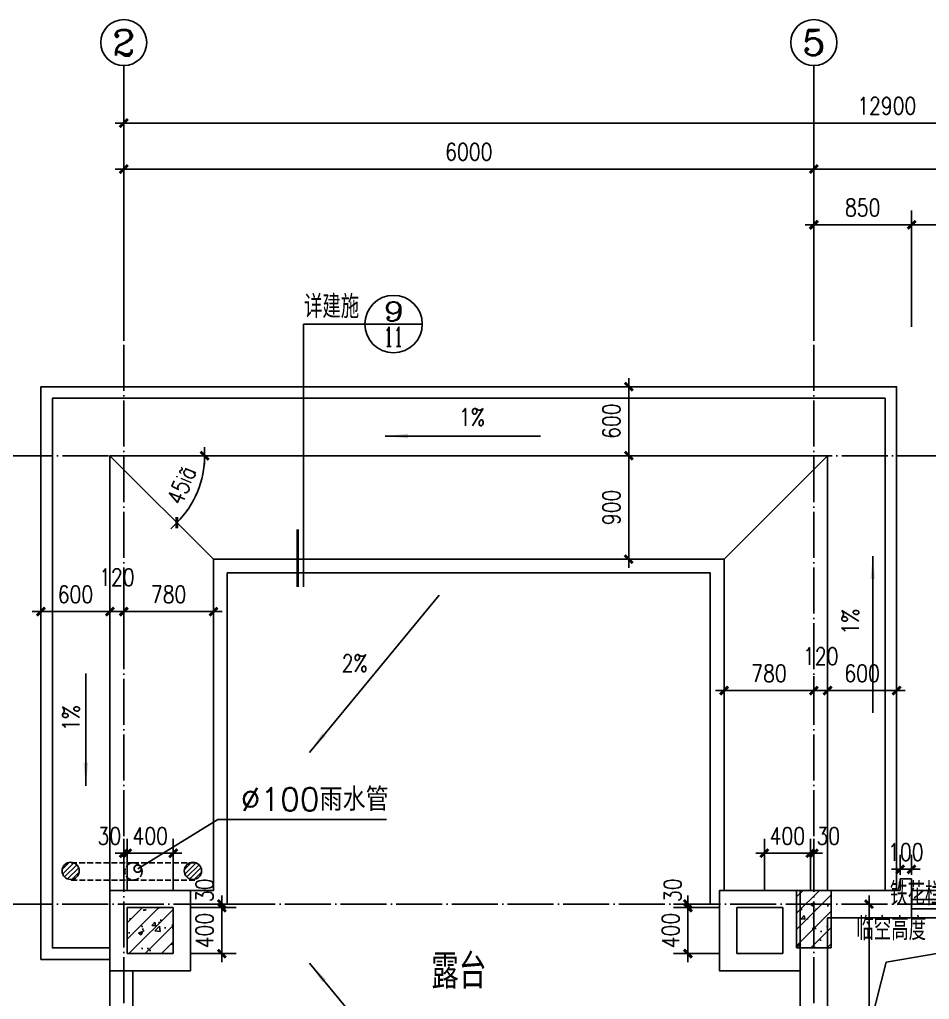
# Model space of a CAD drawing. Extents: x 12400 to 217743, y 86702 to 209848.
# Drawn here: x 116692 to 124603, y 120044 to 128565 of the extents above; entities that cross this region are included whole.
import ezdxf
from ezdxf.enums import TextEntityAlignment as Align

# ---------------------------------------------------------------- set-up
doc = ezdxf.new("R2010")
doc.units = 0
doc.header["$LTSCALE"] = 200
doc.linetypes.add('DASH', pattern=[0.35, 0.25, -0.1])
doc.linetypes.add('DOTE', pattern=[2.42, 2, -0.2, 0.02, -0.2])
doc.layers.get('0').update_dxf_attribs({"linetype": 'CONTINUOUS'})
doc.layers.get('DEFPOINTS').update_dxf_attribs({"linetype": 'CONTINUOUS'})
for name, color, linetype in [('AXIS', 3, 'CONTINUOUS'), ('AXIS_TEXT', 7, 'CONTINUOUS'), ('COLUMN', 4, 'CONTINUOUS'), ('DOTE', 1, 'DOTE'), ('HATCH', 8, 'CONTINUOUS'), ('LVTRY', 6, 'CONTINUOUS'), ('PUB_DIM', 3, 'CONTINUOUS'), ('PUB_TEXT', 7, 'CONTINUOUS'), ('ROOF', 7, 'CONTINUOUS'), ('TEXT', 7, 'CONTINUOUS'), ('WALL', 4, 'CONTINUOUS'), ('WINDOW', 2, 'CONTINUOUS')]:
    doc.layers.add(name, color=color, linetype=linetype)
doc.styles.add('_HZPMK', font='romans.shx', dxfattribs={"width": 0.8, "bigfont": 'HZPMK.shx'})
doc.styles.add('_SIMPLEX', font='SIMPLEX.shx', dxfattribs={"width": 0.8, "bigfont": 'hztxt.shx'})
doc.styles.add('_萙PMK', font='txt', dxfattribs={"width": 0.8, "bigfont": 'HZTXT.SHX'})
doc.styles.add('COMP', font='complex', dxfattribs={"bigfont": 'hztxt'})
doc.styles.add('COMPLEX', font='COMPLEX')
doc.styles.add('DIM_FONT', font='SIMPLEX', dxfattribs={"width": 0.8})
doc.styles.add('HZ', font='txt', dxfattribs={"bigfont": 'hztxt'})
doc.styles.add('SIMPLEX', font='SIMPLEX.SHX')
doc.dimstyles.new('DIMN50', dxfattribs={"dimscale": 0.5, "dimtxt": 300, "dimasz": 1, "dimexe": 250, "dimexo": 300, "dimgap": 150, "dimtad": 1, "dimdec": 0, "dimzin": 0, "dimdsep": 46, "dimtxsty": 'DIM_FONT', "dimblk": '_DIMX', "dimblk1": 'DOTSMALL', "dimblk2": 'DOTSMALL', "dimcen": 2.5, "dimclrt": 7, "dimadec": 0, "dimazin": 0, "dimtfac": 1, "dimtdec": 0, "dimtix": 1, "dimtmove": 2, "dimatfit": 3, "dimldrblk": '_DIMX', "dimfxl": 1, "dimtolj": 1, "dimtzin": 0, "dimarcsym": 0})
doc.dimstyles.new('MAO', dxfattribs={"dimscale": 0.5, "dimtxt": 400, "dimasz": 250, "dimexe": 250, "dimexo": 0, "dimgap": 150, "dimtad": 1, "dimdec": 0, "dimzin": 0, "dimdsep": 46, "dimtxsty": 'DIM_FONT', "dimblk": '_DIMX', "dimblk1": 'DOTSMALL', "dimblk2": 'DOTSMALL', "dimsah": 1, "dimcen": 2.5, "dimclrt": 7, "dimadec": 0, "dimazin": 0, "dimtfac": 1, "dimtdec": 0, "dimtix": 1, "dimtmove": 2, "dimatfit": 3, "dimldrblk": 'DOTSMALL', "dimfxl": 1, "dimtolj": 1, "dimtzin": 0, "dimarcsym": 0})

# ---------------------------------------------------------------- blocks, each defined once
blk = doc.blocks.new('_AXISO')
blk.add_circle((0, 0), 0.5)
at = {"layer": 'AXIS_TEXT', "style": 'COMPLEX', "width": 1.041667}
blk.add_attdef('A', text='', height=0.56, dxfattribs=at).set_placement((-0.25, -0.28), (0.25, -0.28), align=Align.FIT)
blk = doc.blocks.new('_DIMX')
blk.add_line((-150, 0), (150, 0))
at = {"const_width": 50}
blk.add_lwpolyline([(-70, -70), (70, 70)], dxfattribs=at)
blk = doc.blocks.new('*D1421')
at = {"layer": 'AXIS', "color": 0, "lineweight": -2}
for p, q in [((123597.8, 125922.9), (123597.8, 127390.1)), ((126597.8, 125922.9), (126597.8, 127390.1)), ((126597.3, 127265.1), (123598.3, 127265.1))]:
    blk.add_line(p, q, dxfattribs=at)
at = {"layer": 'DEFPOINTS', "color": 0}
for p in [(123597.8, 127265.1), (123597.8, 125772.9), (126597.8, 125772.9)]:
    blk.add_point(p, dxfattribs=at)
at = {"layer": 'AXIS', "color": 0, "lineweight": -2, "xscale": 0.5, "yscale": 0.5, "zscale": 0.5, "rotation": 180}
blk.add_blockref('_DIMX', (123597.8, 127265.1), dxfattribs=at)
at = {"layer": 'AXIS', "color": 0, "lineweight": -2, "xscale": 0.5, "yscale": 0.5, "zscale": 0.5}
blk.add_blockref('_DIMX', (126597.8, 127265.1), dxfattribs=at)
at = {"layer": 'AXIS', "color": 7, "insert": (125097.8, 127415.1), "char_height": 150, "attachment_point": 5, "style": 'DIM_FONT'}
blk.add_mtext('\\A1;3000', dxfattribs=at)
blk = doc.blocks.new('_DOTSMALL')
at = {"color": 0, "linetype": 'ByBlock', "const_width": 0.5}
blk.add_lwpolyline([(-0.0625, 0, 1), (0.0625, 0, 1)], format="xyb", close=True, dxfattribs=at)
blk = doc.blocks.new('*D1422')
at = {"layer": 'AXIS', "color": 0, "lineweight": -2}
for p, q in [((117597.8, 125922.9), (117597.8, 127390.1)), ((123597.8, 125922.9), (123597.8, 127390.1)), ((123597.3, 127265.1), (117598.3, 127265.1))]:
    blk.add_line(p, q, dxfattribs=at)
at = {"layer": 'DEFPOINTS', "color": 0}
for p in [(117597.8, 127265.1), (117597.8, 125772.9), (123597.8, 125772.9)]:
    blk.add_point(p, dxfattribs=at)
at = {"layer": 'AXIS', "color": 0, "lineweight": -2, "xscale": 0.5, "yscale": 0.5, "zscale": 0.5, "rotation": 180}
blk.add_blockref('_DIMX', (117597.8, 127265.1), dxfattribs=at)
at = {"layer": 'AXIS', "color": 0, "lineweight": -2, "xscale": 0.5, "yscale": 0.5, "zscale": 0.5}
blk.add_blockref('_DIMX', (123597.8, 127265.1), dxfattribs=at)
at = {"layer": 'AXIS', "color": 7, "insert": (120597.8, 127415.1), "char_height": 150, "attachment_point": 5, "style": 'DIM_FONT'}
blk.add_mtext('\\A1;6000', dxfattribs=at)
blk = doc.blocks.new('*D1423')
at = {"layer": 'AXIS', "color": 0, "lineweight": -2}
for p, q in [((117597.8, 125922.9), (117597.8, 127790.1)), ((130497.8, 125922.9), (130497.8, 127790.1)), ((130497.3, 127665.1), (117598.3, 127665.1))]:
    blk.add_line(p, q, dxfattribs=at)
at = {"layer": 'DEFPOINTS', "color": 0}
for p in [(117597.8, 127665.1), (117597.8, 125772.9), (130497.8, 125772.9)]:
    blk.add_point(p, dxfattribs=at)
at = {"layer": 'AXIS', "color": 0, "lineweight": -2, "xscale": 0.5, "yscale": 0.5, "zscale": 0.5, "rotation": 180}
blk.add_blockref('_DIMX', (117597.8, 127665.1), dxfattribs=at)
at = {"layer": 'AXIS', "color": 0, "lineweight": -2, "xscale": 0.5, "yscale": 0.5, "zscale": 0.5}
blk.add_blockref('_DIMX', (130497.8, 127665.1), dxfattribs=at)
at = {"layer": 'AXIS', "color": 7, "insert": (124231.9, 127815.1), "char_height": 150, "attachment_point": 5, "style": 'DIM_FONT'}
blk.add_mtext('\\A1;12900', dxfattribs=at)
blk = doc.blocks.new('_WBLK')
for p, q in [((-0.5, 0.5), (0.5, 0.5)), ((0.5, 0.1667), (-0.5, 0.1667)), ((0.5, -0.1667), (-0.5, -0.1667)), ((-0.5, -0.5), (0.5, -0.5))]:
    blk.add_line(p, q)
at = {"style": 'SIMPLEX', "flags": 9}
blk.add_attdef('A', text='', height=1, dxfattribs=at).set_placement((0, 1.5), align=Align.MIDDLE)
blk = doc.blocks.new('*D1607')
at = {"layer": 'AXIS', "color": 0, "lineweight": -2}
for p, q in [((123597.8, 125892), (123597.8, 126905.2)), ((124447.8, 125892), (124447.8, 126905.2)), ((123598.3, 126780.2), (124447.3, 126780.2))]:
    blk.add_line(p, q, dxfattribs=at)
at = {"layer": 'DEFPOINTS', "color": 0}
for p in [(124447.8, 126780.2), (123597.8, 125742), (124447.8, 125742)]:
    blk.add_point(p, dxfattribs=at)
at = {"layer": 'AXIS', "color": 0, "lineweight": -2, "xscale": 0.5, "yscale": 0.5, "zscale": 0.5, "rotation": 180}
blk.add_blockref('_DIMX', (123597.8, 126780.2), dxfattribs=at)
at = {"layer": 'AXIS', "color": 0, "lineweight": -2, "xscale": 0.5, "yscale": 0.5, "zscale": 0.5}
blk.add_blockref('_DIMX', (124447.8, 126780.2), dxfattribs=at)
at = {"layer": 'AXIS', "color": 7, "insert": (124022.8, 126930.2), "char_height": 150, "attachment_point": 5, "style": 'DIM_FONT'}
blk.add_mtext('\\A1;850', dxfattribs=at)
blk = doc.blocks.new('*D1608')
at = {"layer": 'AXIS', "color": 0, "lineweight": -2}
for p, q in [((124447.8, 125892), (124447.8, 126905.2)), ((125747.8, 125892), (125747.8, 126905.2)), ((124448.3, 126780.2), (125747.3, 126780.2))]:
    blk.add_line(p, q, dxfattribs=at)
at = {"layer": 'DEFPOINTS', "color": 0}
for p in [(125747.8, 126780.2), (124447.8, 125742), (125747.8, 125742)]:
    blk.add_point(p, dxfattribs=at)
at = {"layer": 'AXIS', "color": 0, "lineweight": -2, "xscale": 0.5, "yscale": 0.5, "zscale": 0.5, "rotation": 180}
blk.add_blockref('_DIMX', (124447.8, 126780.2), dxfattribs=at)
at = {"layer": 'AXIS', "color": 0, "lineweight": -2, "xscale": 0.5, "yscale": 0.5, "zscale": 0.5}
blk.add_blockref('_DIMX', (125747.8, 126780.2), dxfattribs=at)
at = {"layer": 'AXIS', "color": 7, "insert": (125097.8, 126930.2), "char_height": 150, "attachment_point": 5, "style": 'DIM_FONT'}
blk.add_mtext('\\A1;1300', dxfattribs=at)
blk = doc.blocks.new('*D1819')
at = {"layer": 'DEFPOINTS', "color": 0}
for p in [(118027.8, 120842.9), (118450.6, 120842.9), (118027.8, 120442.9)]:
    blk.add_point(p, dxfattribs=at)
at = {"layer": 'PUB_DIM', "color": 0, "lineweight": -2}
for p, q in [((118177.8, 120842.9), (118575.6, 120842.9)), ((118450.6, 120843.4), (118450.6, 120843.9)), ((118450.6, 120442.9), (118450.6, 120842.9)), ((118177.8, 120442.9), (118575.6, 120442.9)), ((118450.6, 120442.4), (118450.6, 120441.9))]:
    blk.add_line(p, q, dxfattribs=at)
at = {"layer": 'PUB_DIM', "color": 0, "lineweight": -2, "xscale": 0.5, "yscale": 0.5, "zscale": 0.5}
for p, rotation in [((118450.6, 120842.9), 270), ((118450.6, 120442.9), 90)]:
    blk.add_blockref('_DIMX', p, dxfattribs=dict(at, rotation=rotation))
at = {"layer": 'PUB_DIM', "color": 7, "insert": (118300.6, 120642.9), "char_height": 150, "attachment_point": 5, "rotation": 90, "style": 'DIM_FONT'}
blk.add_mtext('\\A1;400', dxfattribs=at)
blk = doc.blocks.new('*D1820')
at = {"layer": 'DEFPOINTS', "color": 0}
for p in [(118027.8, 121315.5), (117627.8, 120842.9), (118027.8, 120842.9)]:
    blk.add_point(p, dxfattribs=at)
at = {"layer": 'PUB_DIM', "color": 0, "lineweight": -2}
for p, q in [((117627.8, 120992.9), (117627.8, 121440.5)), ((118027.8, 120992.9), (118027.8, 121440.5)), ((117627.3, 121315.5), (117626.8, 121315.5)), ((117627.8, 121315.5), (118027.8, 121315.5)), ((118028.3, 121315.5), (118028.8, 121315.5))]:
    blk.add_line(p, q, dxfattribs=at)
at = {"layer": 'PUB_DIM', "color": 0, "lineweight": -2, "xscale": 0.5, "yscale": 0.5, "zscale": 0.5}
blk.add_blockref('_DIMX', (117627.8, 121315.5), dxfattribs=at)
at = {"layer": 'PUB_DIM', "color": 0, "lineweight": -2, "xscale": 0.5, "yscale": 0.5, "zscale": 0.5, "rotation": 180}
blk.add_blockref('_DIMX', (118027.8, 121315.5), dxfattribs=at)
at = {"layer": 'PUB_DIM', "color": 7, "insert": (117827.8, 121465.5), "char_height": 150, "attachment_point": 5, "style": 'DIM_FONT'}
blk.add_mtext('\\A1;400', dxfattribs=at)
blk = doc.blocks.new('*D1821')
at = {"layer": 'DEFPOINTS', "color": 0}
for p in [(123852.1, 120872.9), (123924.6, 118372.9), (124077.7, 118372.9)]:
    blk.add_point(p, dxfattribs=at)
at = {"layer": 'PUB_DIM', "color": 0, "lineweight": -2}
for p, q in [((124002.1, 120872.9), (124202.7, 120872.9)), ((124077.7, 120872.4), (124077.7, 118373.4)), ((124074.6, 118372.9), (124202.7, 118372.9))]:
    blk.add_line(p, q, dxfattribs=at)
at = {"layer": 'PUB_DIM', "color": 0, "lineweight": -2, "xscale": 0.5, "yscale": 0.5, "zscale": 0.5}
for p, rotation in [((124077.7, 120872.9), 90), ((124077.7, 118372.9), 270)]:
    blk.add_blockref('_DIMX', p, dxfattribs=dict(at, rotation=rotation))
at = {"layer": 'PUB_DIM', "color": 7, "insert": (123927.7, 119622.9), "char_height": 150, "attachment_point": 5, "rotation": 90, "style": 'DIM_FONT'}
blk.add_mtext('\\A1;2500', dxfattribs=at)
blk = doc.blocks.new('*D1836')
at = {"layer": 'DEFPOINTS', "color": 0}
for p in [(121603.5, 125372.9), (121603.5, 124772.9), (121988.4, 124772.9)]:
    blk.add_point(p, dxfattribs=at)
at = {"layer": 'PUB_DIM', "color": 0, "lineweight": -2}
for p, q in [((121753.5, 125372.9), (122113.4, 125372.9)), ((121988.4, 125372.4), (121988.4, 124773.4)), ((121753.5, 124772.9), (122113.4, 124772.9))]:
    blk.add_line(p, q, dxfattribs=at)
at = {"layer": 'PUB_DIM', "color": 0, "lineweight": -2, "xscale": 0.5, "yscale": 0.5, "zscale": 0.5}
for p, rotation in [((121988.4, 125372.9), 90), ((121988.4, 124772.9), 270)]:
    blk.add_blockref('_DIMX', p, dxfattribs=dict(at, rotation=rotation))
at = {"layer": 'PUB_DIM', "color": 7, "insert": (121838.4, 125072.9), "char_height": 150, "attachment_point": 5, "rotation": 90, "style": 'DIM_FONT'}
blk.add_mtext('\\A1;600', dxfattribs=at)
blk = doc.blocks.new('*D1837')
at = {"layer": 'DEFPOINTS', "color": 0}
for p in [(121603.5, 124772.9), (121644.7, 123872.9), (121988.4, 123872.9)]:
    blk.add_point(p, dxfattribs=at)
at = {"layer": 'PUB_DIM', "color": 0, "lineweight": -2}
for p, q in [((121753.5, 124772.9), (122113.4, 124772.9)), ((121988.4, 124772.4), (121988.4, 123873.4)), ((121794.7, 123872.9), (122113.4, 123872.9))]:
    blk.add_line(p, q, dxfattribs=at)
at = {"layer": 'PUB_DIM', "color": 0, "lineweight": -2, "xscale": 0.5, "yscale": 0.5, "zscale": 0.5}
for p, rotation in [((121988.4, 124772.9), 90), ((121988.4, 123872.9), 270)]:
    blk.add_blockref('_DIMX', p, dxfattribs=dict(at, rotation=rotation))
at = {"layer": 'PUB_DIM', "color": 7, "insert": (121838.4, 124322.9), "char_height": 150, "attachment_point": 5, "rotation": 90, "style": 'DIM_FONT'}
blk.add_mtext('\\A1;900', dxfattribs=at)
blk = doc.blocks.new('*D1842')
at = {"layer": 'DEFPOINTS', "color": 0}
for p in [(123717.8, 122730.1), (123717.8, 122345.2), (124317.8, 122345.2)]:
    blk.add_point(p, dxfattribs=at)
at = {"layer": 'PUB_DIM', "color": 0, "lineweight": -2}
for p, q in [((123717.8, 122495.2), (123717.8, 122855.1)), ((124317.8, 122495.2), (124317.8, 122855.1)), ((124317.3, 122730.1), (123718.3, 122730.1))]:
    blk.add_line(p, q, dxfattribs=at)
at = {"layer": 'PUB_DIM', "color": 0, "lineweight": -2, "xscale": 0.5, "yscale": 0.5, "zscale": 0.5, "rotation": 180}
blk.add_blockref('_DIMX', (123717.8, 122730.1), dxfattribs=at)
at = {"layer": 'PUB_DIM', "color": 0, "lineweight": -2, "xscale": 0.5, "yscale": 0.5, "zscale": 0.5}
blk.add_blockref('_DIMX', (124317.8, 122730.1), dxfattribs=at)
at = {"layer": 'PUB_DIM', "color": 7, "insert": (124017.8, 122880.1), "char_height": 150, "attachment_point": 5, "style": 'DIM_FONT'}
blk.add_mtext('\\A1;600', dxfattribs=at)
blk = doc.blocks.new('*D1843')
at = {"layer": 'DEFPOINTS', "color": 0}
for p in [(123597.8, 122730.1), (123597.8, 122386.4), (123717.8, 122345.2)]:
    blk.add_point(p, dxfattribs=at)
at = {"layer": 'PUB_DIM', "color": 0, "lineweight": -2}
for p, q in [((123597.8, 122536.4), (123597.8, 122855.1)), ((123717.8, 122495.2), (123717.8, 122855.1)), ((123597.3, 122730.1), (123596.8, 122730.1)), ((123717.8, 122730.1), (123597.8, 122730.1)), ((123718.3, 122730.1), (123718.8, 122730.1))]:
    blk.add_line(p, q, dxfattribs=at)
at = {"layer": 'PUB_DIM', "color": 0, "lineweight": -2, "xscale": 0.5, "yscale": 0.5, "zscale": 0.5}
blk.add_blockref('_DIMX', (123597.8, 122730.1), dxfattribs=at)
at = {"layer": 'PUB_DIM', "color": 0, "lineweight": -2, "xscale": 0.5, "yscale": 0.5, "zscale": 0.5, "rotation": 180}
blk.add_blockref('_DIMX', (123717.8, 122730.1), dxfattribs=at)
at = {"layer": 'PUB_DIM', "color": 7, "insert": (123657.8, 123028.3), "char_height": 150, "attachment_point": 5, "style": 'DIM_FONT'}
blk.add_mtext('\\A1;120', dxfattribs=at)
blk = doc.blocks.new('*D1844')
at = {"layer": 'DEFPOINTS', "color": 0}
for p in [(122817.8, 122730.1), (122817.8, 122386.4), (123597.8, 122345.2)]:
    blk.add_point(p, dxfattribs=at)
at = {"layer": 'PUB_DIM', "color": 0, "lineweight": -2}
for p, q in [((122817.8, 122536.4), (122817.8, 122855.1)), ((123597.8, 122495.2), (123597.8, 122855.1)), ((123597.3, 122730.1), (122818.3, 122730.1))]:
    blk.add_line(p, q, dxfattribs=at)
at = {"layer": 'PUB_DIM', "color": 0, "lineweight": -2, "xscale": 0.5, "yscale": 0.5, "zscale": 0.5, "rotation": 180}
blk.add_blockref('_DIMX', (122817.8, 122730.1), dxfattribs=at)
at = {"layer": 'PUB_DIM', "color": 0, "lineweight": -2, "xscale": 0.5, "yscale": 0.5, "zscale": 0.5}
blk.add_blockref('_DIMX', (123597.8, 122730.1), dxfattribs=at)
at = {"layer": 'PUB_DIM', "color": 7, "insert": (123207.8, 122880.1), "char_height": 150, "attachment_point": 5, "style": 'DIM_FONT'}
blk.add_mtext('\\A1;780', dxfattribs=at)
blk = doc.blocks.new('*D1845')
at = {"layer": 'DEFPOINTS', "color": 0}
for p in [(117477.8, 123417), (116877.8, 123032), (117477.8, 123032)]:
    blk.add_point(p, dxfattribs=at)
at = {"layer": 'PUB_DIM', "color": 0, "lineweight": -2}
for p, q in [((116877.8, 123182), (116877.8, 123542)), ((117477.8, 123182), (117477.8, 123542)), ((116878.3, 123417), (117477.3, 123417))]:
    blk.add_line(p, q, dxfattribs=at)
at = {"layer": 'PUB_DIM', "color": 0, "lineweight": -2, "xscale": 0.5, "yscale": 0.5, "zscale": 0.5, "rotation": 180}
blk.add_blockref('_DIMX', (116877.8, 123417), dxfattribs=at)
at = {"layer": 'PUB_DIM', "color": 0, "lineweight": -2, "xscale": 0.5, "yscale": 0.5, "zscale": 0.5}
blk.add_blockref('_DIMX', (117477.8, 123417), dxfattribs=at)
at = {"layer": 'PUB_DIM', "color": 7, "insert": (117177.8, 123567), "char_height": 150, "attachment_point": 5, "style": 'DIM_FONT'}
blk.add_mtext('\\A1;600', dxfattribs=at)
blk = doc.blocks.new('*D1846')
at = {"layer": 'DEFPOINTS', "color": 0}
for p in [(117597.8, 123417), (117597.8, 123073.2), (117477.8, 123032)]:
    blk.add_point(p, dxfattribs=at)
at = {"layer": 'PUB_DIM', "color": 0, "lineweight": -2}
for p, q in [((117477.8, 123182), (117477.8, 123542)), ((117597.8, 123223.2), (117597.8, 123542)), ((117477.3, 123417), (117476.8, 123417)), ((117477.8, 123417), (117597.8, 123417)), ((117598.3, 123417), (117598.8, 123417))]:
    blk.add_line(p, q, dxfattribs=at)
at = {"layer": 'PUB_DIM', "color": 0, "lineweight": -2, "xscale": 0.5, "yscale": 0.5, "zscale": 0.5}
blk.add_blockref('_DIMX', (117477.8, 123417), dxfattribs=at)
at = {"layer": 'PUB_DIM', "color": 0, "lineweight": -2, "xscale": 0.5, "yscale": 0.5, "zscale": 0.5, "rotation": 180}
blk.add_blockref('_DIMX', (117597.8, 123417), dxfattribs=at)
at = {"layer": 'PUB_DIM', "color": 7, "insert": (117537.8, 123715.2), "char_height": 150, "attachment_point": 5, "style": 'DIM_FONT'}
blk.add_mtext('\\A1;120', dxfattribs=at)
blk = doc.blocks.new('*D1847')
at = {"layer": 'DEFPOINTS', "color": 0}
for p in [(118377.8, 123417), (118377.8, 123073.2), (117597.8, 123032)]:
    blk.add_point(p, dxfattribs=at)
at = {"layer": 'PUB_DIM', "color": 0, "lineweight": -2}
for p, q in [((117597.8, 123182), (117597.8, 123542)), ((118377.8, 123223.2), (118377.8, 123542)), ((117598.3, 123417), (118377.3, 123417))]:
    blk.add_line(p, q, dxfattribs=at)
at = {"layer": 'PUB_DIM', "color": 0, "lineweight": -2, "xscale": 0.5, "yscale": 0.5, "zscale": 0.5, "rotation": 180}
blk.add_blockref('_DIMX', (117597.8, 123417), dxfattribs=at)
at = {"layer": 'PUB_DIM', "color": 0, "lineweight": -2, "xscale": 0.5, "yscale": 0.5, "zscale": 0.5}
blk.add_blockref('_DIMX', (118377.8, 123417), dxfattribs=at)
at = {"layer": 'PUB_DIM', "color": 7, "insert": (117987.8, 123567), "char_height": 150, "attachment_point": 5, "style": 'DIM_FONT'}
blk.add_mtext('\\A1;780', dxfattribs=at)
blk = doc.blocks.new('_LV13')
at = {"color": 0}
for p, q in [((-0.495, 0.071), (-0.071, 0.495)), ((-0.465, -0.183), (0.183, 0.465)), ((-0.354, -0.354), (0.354, 0.354)), ((-0.183, -0.465), (0.465, 0.183)), ((0.071, -0.495), (0.495, -0.071))]:
    blk.add_line(p, q, dxfattribs=at)
blk.add_circle((0, 0), 0.5)
blk = doc.blocks.new('_ARROW')
blk.add_solid([(0, 0), (-1, 0.1), (-1, -0.1)])
blk = doc.blocks.new('*D1956')
at = {"layer": 'DEFPOINTS', "color": 0}
for p in [(118027.8, 120842.9), (118232.3, 120872.9), (118450.6, 120872.9)]:
    blk.add_point(p, dxfattribs=at)
at = {"layer": 'PUB_DIM', "color": 0, "lineweight": -2}
for p, q in [((118177.8, 120842.9), (118575.6, 120842.9)), ((118382.3, 120872.9), (118575.6, 120872.9)), ((118450.6, 120873.4), (118450.6, 120873.9)), ((118450.6, 120842.9), (118450.6, 120872.9)), ((118450.6, 120842.4), (118450.6, 120841.9))]:
    blk.add_line(p, q, dxfattribs=at)
at = {"layer": 'PUB_DIM', "color": 0, "lineweight": -2, "xscale": 0.5, "yscale": 0.5, "zscale": 0.5}
for p, rotation in [((118450.6, 120872.9), 270), ((118450.6, 120842.9), 90)]:
    blk.add_blockref('_DIMX', p, dxfattribs=dict(at, rotation=rotation))
at = {"layer": 'PUB_DIM', "color": 7, "insert": (118300.6, 120993.7), "char_height": 150, "attachment_point": 5, "rotation": 90, "style": 'DIM_FONT'}
blk.add_mtext('\\A1;30', dxfattribs=at)
blk = doc.blocks.new('*D1957')
at = {"layer": 'DEFPOINTS', "color": 0}
for p in [(117597.8, 121315.5), (117597.8, 120933.7), (117627.8, 120842.9)]:
    blk.add_point(p, dxfattribs=at)
at = {"layer": 'PUB_DIM', "color": 0, "lineweight": -2}
for p, q in [((117597.8, 121083.7), (117597.8, 121440.5)), ((117627.8, 120992.9), (117627.8, 121440.5)), ((117597.3, 121315.5), (117596.8, 121315.5)), ((117627.8, 121315.5), (117597.8, 121315.5)), ((117628.3, 121315.5), (117628.8, 121315.5))]:
    blk.add_line(p, q, dxfattribs=at)
at = {"layer": 'PUB_DIM', "color": 0, "lineweight": -2, "xscale": 0.5, "yscale": 0.5, "zscale": 0.5}
blk.add_blockref('_DIMX', (117597.8, 121315.5), dxfattribs=at)
at = {"layer": 'PUB_DIM', "color": 0, "lineweight": -2, "xscale": 0.5, "yscale": 0.5, "zscale": 0.5, "rotation": 180}
blk.add_blockref('_DIMX', (117627.8, 121315.5), dxfattribs=at)
at = {"layer": 'PUB_DIM', "color": 7, "insert": (117472.1, 121465.5), "char_height": 150, "attachment_point": 5, "style": 'DIM_FONT'}
blk.add_mtext('\\A1;30', dxfattribs=at)
blk = doc.blocks.new('*D1958')
at = {"layer": 'DEFPOINTS', "color": 0}
for p in [(122502.9, 120842.9), (122925.8, 120842.9), (122925.8, 120442.9)]:
    blk.add_point(p, dxfattribs=at)
at = {"layer": 'PUB_DIM', "color": 0, "lineweight": -2}
for p, q in [((122775.8, 120842.9), (122377.9, 120842.9)), ((122502.9, 120843.4), (122502.9, 120843.9)), ((122502.9, 120442.9), (122502.9, 120842.9)), ((122775.8, 120442.9), (122377.9, 120442.9)), ((122502.9, 120442.4), (122502.9, 120441.9))]:
    blk.add_line(p, q, dxfattribs=at)
at = {"layer": 'PUB_DIM', "color": 0, "lineweight": -2, "xscale": 0.5, "yscale": 0.5, "zscale": 0.5}
for p, rotation in [((122502.9, 120842.9), 270), ((122502.9, 120442.9), 90)]:
    blk.add_blockref('_DIMX', p, dxfattribs=dict(at, rotation=rotation))
at = {"layer": 'PUB_DIM', "color": 7, "insert": (122352.9, 120642.9), "char_height": 150, "attachment_point": 5, "rotation": 90, "style": 'DIM_FONT'}
blk.add_mtext('\\A1;400', dxfattribs=at)
blk = doc.blocks.new('*D1959')
at = {"layer": 'DEFPOINTS', "color": 0}
for p in [(123167.8, 121315.5), (123167.8, 120842.9), (123567.8, 120842.9)]:
    blk.add_point(p, dxfattribs=at)
at = {"layer": 'PUB_DIM', "color": 0, "lineweight": -2}
for p, q in [((123167.8, 120992.9), (123167.8, 121440.5)), ((123567.8, 120992.9), (123567.8, 121440.5)), ((123167.3, 121315.5), (123166.8, 121315.5)), ((123567.8, 121315.5), (123167.8, 121315.5)), ((123568.3, 121315.5), (123568.8, 121315.5))]:
    blk.add_line(p, q, dxfattribs=at)
at = {"layer": 'PUB_DIM', "color": 0, "lineweight": -2, "xscale": 0.5, "yscale": 0.5, "zscale": 0.5}
blk.add_blockref('_DIMX', (123167.8, 121315.5), dxfattribs=at)
at = {"layer": 'PUB_DIM', "color": 0, "lineweight": -2, "xscale": 0.5, "yscale": 0.5, "zscale": 0.5, "rotation": 180}
blk.add_blockref('_DIMX', (123567.8, 121315.5), dxfattribs=at)
at = {"layer": 'PUB_DIM', "color": 7, "insert": (123367.8, 121465.5), "char_height": 150, "attachment_point": 5, "style": 'DIM_FONT'}
blk.add_mtext('\\A1;400', dxfattribs=at)
blk = doc.blocks.new('*D1960')
at = {"layer": 'DEFPOINTS', "color": 0}
for p in [(122502.9, 120872.9), (122721.3, 120872.9), (122925.8, 120842.9)]:
    blk.add_point(p, dxfattribs=at)
at = {"layer": 'PUB_DIM', "color": 0, "lineweight": -2}
for p, q in [((122571.3, 120872.9), (122377.9, 120872.9)), ((122775.8, 120842.9), (122377.9, 120842.9)), ((122502.9, 120873.4), (122502.9, 120873.9)), ((122502.9, 120842.9), (122502.9, 120872.9)), ((122502.9, 120842.4), (122502.9, 120841.9))]:
    blk.add_line(p, q, dxfattribs=at)
at = {"layer": 'PUB_DIM', "color": 0, "lineweight": -2, "xscale": 0.5, "yscale": 0.5, "zscale": 0.5}
for p, rotation in [((122502.9, 120872.9), 270), ((122502.9, 120842.9), 90)]:
    blk.add_blockref('_DIMX', p, dxfattribs=dict(at, rotation=rotation))
at = {"layer": 'PUB_DIM', "color": 7, "insert": (122370.6, 120993.7), "char_height": 150, "attachment_point": 5, "rotation": 90, "style": 'DIM_FONT'}
blk.add_mtext('\\A1;30', dxfattribs=at)
blk = doc.blocks.new('*D1961')
at = {"layer": 'DEFPOINTS', "color": 0}
for p in [(123597.8, 121315.5), (123597.8, 120933.7), (123567.8, 120842.9)]:
    blk.add_point(p, dxfattribs=at)
at = {"layer": 'PUB_DIM', "color": 0, "lineweight": -2}
for p, q in [((123567.8, 120992.9), (123567.8, 121440.5)), ((123597.8, 121083.7), (123597.8, 121440.5)), ((123567.3, 121315.5), (123566.8, 121315.5)), ((123567.8, 121315.5), (123597.8, 121315.5)), ((123598.3, 121315.5), (123598.8, 121315.5))]:
    blk.add_line(p, q, dxfattribs=at)
at = {"layer": 'PUB_DIM', "color": 0, "lineweight": -2, "xscale": 0.5, "yscale": 0.5, "zscale": 0.5}
blk.add_blockref('_DIMX', (123567.8, 121315.5), dxfattribs=at)
at = {"layer": 'PUB_DIM', "color": 0, "lineweight": -2, "xscale": 0.5, "yscale": 0.5, "zscale": 0.5, "rotation": 180}
blk.add_blockref('_DIMX', (123597.8, 121315.5), dxfattribs=at)
at = {"layer": 'PUB_DIM', "color": 7, "insert": (123723.5, 121465.5), "char_height": 150, "attachment_point": 5, "style": 'DIM_FONT'}
blk.add_mtext('\\A1;30', dxfattribs=at)
blk = doc.blocks.new('*D2129')
at = {"layer": 'DEFPOINTS', "color": 0}
for p in [(124447.8, 121175.6), (124347.8, 120978.5), (124447.8, 120978.5)]:
    blk.add_point(p, dxfattribs=at)
at = {"layer": 'PUB_DIM', "color": 0, "lineweight": -2}
for p, q in [((124347.8, 121128.5), (124347.8, 121300.6)), ((124447.8, 121128.5), (124447.8, 121300.6)), ((124347.3, 121175.6), (124346.8, 121175.6)), ((124347.8, 121175.6), (124447.8, 121175.6)), ((124448.3, 121175.6), (124448.8, 121175.6))]:
    blk.add_line(p, q, dxfattribs=at)
at = {"layer": 'PUB_DIM', "color": 0, "lineweight": -2, "xscale": 0.5, "yscale": 0.5, "zscale": 0.5}
blk.add_blockref('_DIMX', (124347.8, 121175.6), dxfattribs=at)
at = {"layer": 'PUB_DIM', "color": 0, "lineweight": -2, "xscale": 0.5, "yscale": 0.5, "zscale": 0.5, "rotation": 180}
blk.add_blockref('_DIMX', (124447.8, 121175.6), dxfattribs=at)
at = {"layer": 'PUB_DIM', "color": 7, "insert": (124397.8, 121325.6), "char_height": 150, "attachment_point": 5, "style": 'DIM_FONT'}
blk.add_mtext('\\A1;100', dxfattribs=at)
blk = doc.blocks.new('_INDEX')
blk.add_line((-0.5, 0), (0.5, 0))
blk.add_circle((0, 0), 0.5)
at = {"style": 'COMP'}
for tag, width, p, p2 in [('1', 2.333333, (-0.17, 0.05), (0.17, 0.05)), ('-', 1.166667, (-0.17, -0.39), (0.17, -0.39))]:
    blk.add_attdef(tag, text='', height=0.34, dxfattribs=dict(at, width=width)).set_placement(p, p2, align=Align.FIT)
blk = doc.blocks.new('*D2595')
at = {"layer": 'DEFPOINTS', "color": 0}
for p in [(117477.8, 124772.9), (117477.8, 124772.9), (123717.8, 124772.9), (118190.5, 124361.4), (118377.8, 123872.9)]:
    blk.add_point(p, dxfattribs=at)
at = {"layer": 'PUB_DIM', "color": 0, "lineweight": -2}
blk.add_arc((117477.8, 124772.9), 823, 315.03481, 359.96519, dxfattribs=at)
at = {"layer": 'PUB_DIM', "color": 0, "lineweight": -2, "xscale": 0.5, "yscale": 0.5, "zscale": 0.5}
for p, rotation in [((118300.8, 124772.9), 89.982594816283), ((118059.7, 124190.9), 225.0174051837182)]:
    blk.add_blockref('_DIMX', p, dxfattribs=dict(at, rotation=rotation))
at = {"layer": 'PUB_DIM', "color": 7, "insert": (118099.5, 124515.3), "char_height": 150, "attachment_point": 5, "rotation": 67.5, "style": 'DIM_FONT'}
blk.add_mtext('\\A1;45¡ã', dxfattribs=at)

msp = doc.modelspace()

# ---------------------------------------------------------------- hatches: boundary and pattern name
at = {"layer": 'HATCH'}
h = msp.add_hatch(dxfattribs=at)
h.set_pattern_fill('AN31C', color=256, scale=500, style=0)
h.set_pattern_definition([(45, (178485.24, -10986.48), (-70.71068, 70.71068), []), (50, (178485.24, -10986.48), (358.6301, -31.37607), [37.5, -412.5]), (355, (178485.24, -10986.48), (-69.3757, 376.0961), [30, -330]), (100.4514, (178515.12, -10989.1), (289.2547, 344.7198), [31.8701, -350.5711]), (46.1842, (178485.24, -10886.48), (533.6205, -82.7595), [56.25, -618.75]), (96.6356, (178529.7, -10893.37), (467.3314, 487.059), [47.8051, -525.8565]), (351.1842, (178485.24, -10886.5), (467.331, 487.0593), [45, -495]), (21, (178535.24, -10911.48), (298.4535, -201.30945), [37.5, -412.5]), (326, (178535.24, -10911.48), (121.6577, 362.575), [30, -330]), (71.4514, (178560.1, -10928.25), (420.1113, 161.26525), [31.8701, -350.5711]), (37.5, (178485.24, -10986.48), (6.07993, 166.44693), [0, -326, 0, -335, 0, -331.25]), (7.5, (178485.24, -10986.48), (131.53477, 197.20586), [0, -191, 0, -318.5, 0, -126.25]), (327.5, (178373.74, -10986.48), (266.91122, -11.27744), [0, -125, 0, -390, 0, -517.5]), (317.5, (178323.74, -10986.48), (291.5931, 50.0525), [0, -162.5, 0, -259, 0, -367.5])])
h.paths.add_polyline_path([(123448.295, 120492.868), (123748.295, 120492.868), (123748.295, 120992.868), (123448.295, 120992.868)])
h = msp.add_hatch(dxfattribs=at)
h.set_pattern_fill('AN31C', color=256, scale=500, style=0)
h.set_pattern_definition([(45, (54242.34, 50395.18), (-70.71068, 70.71068), []), (50, (54242.34, 50395.18), (358.6301, -31.3761), [37.5, -412.5]), (355, (54242.34, 50395.18), (-69.3757, 376.096), [30, -330]), (100.4514, (54272.22, 50392.57), (289.2547, 344.7198), [31.8701, -350.571]), (46.1842, (54242.34, 50495.2), (533.6205, -82.7595), [56.25, -618.75]), (96.6356, (54286.8, 50488.3), (467.3314, 487.059), [47.805, -525.8565]), (351.1842, (54242.34, 50495.2), (467.331, 487.0593), [45, -495]), (21, (54292.34, 50470.18), (298.4535, -201.3094), [37.5, -412.5]), (326, (54292.34, 50470.18), (121.6577, 362.575), [30, -330]), (71.4514, (54317.2, 50453.4), (420.1113, 161.2652), [31.8701, -350.571]), (37.5, (54242.34, 50395.18), (6.07993, 166.44693), [0, -326, 0, -335, 0, -331.25]), (7.5, (54242.34, 50395.18), (131.53477, 197.20586), [0, -191, 0, -318.5, 0, -126.25]), (327.5, (54130.84, 50395.18), (266.91122, -11.27744), [0, -125, 0, -390, 0, -517.5]), (317.5, (54080.84, 50395.18), (291.5931, 50.0525), [0, -162.5, 0, -259, 0, -367.5])])
h.paths.add_polyline_path([(118027.795, 120842.868), (117627.795, 120842.868), (117627.795, 120442.868), (118027.795, 120442.868)])

# ---------------------------------------------------------------- linework, layer by layer
for p, q in [((124226.669, 120367.659), (126477.795, 120752.868)), ((123717.795, 118372.868), (124226.669, 120367.659))]:
    msp.add_line(p, q)
for points in [[(118677.795, 114152.868), (117477.795, 114152.868), (117477.795, 120992.868), (118377.795, 120992.868)], [(122817.795, 120992.868), (123477.795, 120992.868)], [(117677.795, 114852.868), (117677.795, 120292.868)]]:
    msp.add_lwpolyline(points)
for points in [[(117477.795, 120992.868), (118177.795, 120992.868), (118177.795, 120292.868), (117477.795, 120292.868)], [(123477.795, 120992.868), (122777.795, 120992.868), (122777.795, 120292.868), (123477.795, 120292.868)]]:
    msp.add_lwpolyline(points, close=True)
at = {"layer": 'AXIS'}
for p, q in [((117597.795, 128165.086), (117597.795, 125772.868)), ((123597.795, 128165.086), (123597.795, 125772.868))]:
    msp.add_line(p, q, dxfattribs=at)
at = {"layer": 'COLUMN'}
for p, q in [((123748.295, 120992.868), (123448.295, 120992.868)), ((123448.295, 120992.868), (123448.295, 120492.868)), ((123748.295, 120492.868), (123748.295, 120992.868)), ((118028.295, 120842.868), (117628.295, 120842.868)), ((117628.295, 120842.868), (117628.295, 120442.868)), ((118028.295, 120442.868), (118028.295, 120842.868)), ((118028.295, 120442.868), (118028.295, 120842.868)), ((123448.295, 120492.868), (123748.295, 120492.868)), ((117628.295, 120442.868), (118028.295, 120442.868)), ((117628.295, 120442.868), (118028.295, 120442.868))]:
    msp.add_line(p, q, dxfattribs=at)
at = {"layer": 'DOTE'}
for p, q in [((117597.795, 103072.868), (117597.795, 125772.868)), ((123597.795, 103072.868), (123597.795, 125772.868)), ((116581.355, 124772.868), (131497.795, 124772.868)), ((131497.795, 120872.868), (116581.355, 120872.868))]:
    msp.add_line(p, q, dxfattribs=at)
at = {"layer": 'LVTRY', "linetype": 'DASH'}
for p, q in [((117680.798, 121232.805), (117130.731, 121232.805)), ((117677.767, 121232.805), (118227.834, 121232.805)), ((117681.881, 121082.812), (117131.814, 121082.812)), ((117676.683, 121082.812), (118226.75, 121082.812))]:
    msp.add_line(p, q, dxfattribs=at)
msp.add_circle((117681.881, 121157.812), 75, dxfattribs=at)
at = {"layer": 'PUB_DIM'}
for p, q in [((119159.426, 123632.243), (119159.426, 125916.757)), ((119159.426, 125916.757), (119908.16, 125916.757))]:
    msp.add_line(p, q, dxfattribs=at)
for points in [[(119869.717, 124943.551), (121221.764, 124943.551)], [(124110.226, 123899.365), (124110.226, 122537.827)], [(119212.489, 122192.917), (120339.038, 123560.115)], [(117268.052, 121903.125), (117268.052, 122878.13)], [(119212.489, 120360.014), (120339.038, 118992.816)]]:
    msp.add_lwpolyline(points, dxfattribs=at)
at = {"layer": 'PUB_DIM', "const_width": 25}
msp.add_lwpolyline([(119109.426, 123632.243), (119109.426, 124132.243)], dxfattribs=at)
at = {"layer": 'ROOF'}
for p, q in [((117477.795, 124772.868), (118377.795, 123872.868)), ((122817.795, 123872.868), (123717.795, 124772.868))]:
    msp.add_line(p, q, dxfattribs=at)
for points in [[(117477.795, 120392.868), (116877.795, 120392.868), (116877.795, 125372.868), (124317.795, 125372.868), (124317.795, 120992.868)], [(117477.795, 120492.868), (116977.795, 120492.868), (116977.795, 125272.868), (124217.795, 125272.868), (124217.795, 120992.868)], [(117477.795, 120992.868), (117477.795, 124772.868), (123717.795, 124772.868), (123717.795, 120992.868)], [(118377.795, 120992.868), (118377.795, 123872.868), (122817.795, 123872.868), (122817.795, 120992.868)], [(118497.795, 120872.868), (118497.795, 123752.868), (122697.795, 123752.868), (122697.795, 120872.868)], [(118177.795, 120872.868), (118497.795, 120872.868)], [(122697.795, 120872.868), (122777.795, 120872.868)]]:
    msp.add_lwpolyline(points, dxfattribs=at)
at = {"layer": 'WALL'}
for p, q in [((124347.795, 121092.868), (124447.795, 121092.868)), ((124347.795, 120992.868), (124347.795, 121092.868)), ((124447.795, 121092.868), (124447.795, 120752.868)), ((123477.795, 120992.868), (124347.795, 120992.868)), ((123477.795, 120992.868), (123477.795, 117592.868)), ((123327.795, 120842.868), (122927.795, 120842.868)), ((122927.795, 120842.868), (122927.795, 120442.868)), ((123327.795, 120442.868), (123327.795, 120842.868)), ((123717.795, 120752.868), (124447.795, 120752.868)), ((123717.795, 117592.868), (123717.795, 120752.868)), ((122927.795, 120442.868), (123327.795, 120442.868))]:
    msp.add_line(p, q, dxfattribs=at)

# ---------------------------------------------------------------- block references
at = {"layer": 'AXIS'}
ref = msp.add_blockref('_AXISO', (117597.795, 128365.086), dxfattribs=dict(at, xscale=400, yscale=400, zscale=400))
ref.add_attrib('A', '2', dxfattribs={"layer": 'AXIS_TEXT', "height": 224, "style": 'COMPLEX', "width": 1.339286}).set_placement((117497.795, 128253.086), (117697.795, 128253.086), align=Align.FIT)
ref = msp.add_blockref('_AXISO', (123597.795, 128365.086), dxfattribs=dict(at, xscale=400, yscale=400, zscale=400))
ref.add_attrib('A', '5', dxfattribs={"layer": 'AXIS_TEXT', "height": 224, "style": 'COMPLEX', "width": 1.339286}).set_placement((123497.795, 128253.086), (123697.795, 128253.086), align=Align.FIT)
at = {"layer": 'LVTRY', "xscale": 150, "yscale": 150, "zscale": 150}
for p in [(117136.166, 121162.311), (118199.147, 121162.311)]:
    msp.add_blockref('_LV13', p, dxfattribs=at)
at = {"layer": 'PUB_DIM'}
ref = msp.add_blockref('_INDEX', (119943.243, 125916.757), dxfattribs=dict(at, xscale=500, yscale=500, zscale=500))
ref.add_attrib('1', '9', dxfattribs={"layer": '0', "height": 170, "style": 'COMP', "width": 1.5}).set_placement((119858.243, 125941.757), (120028.243, 125941.757), align=Align.FIT)
ref.add_attrib('-', '11', dxfattribs={"layer": '0', "height": 170, "style": 'COMP', "width": 0.875}).set_placement((119858.243, 125721.757), (120028.243, 125721.757), align=Align.FIT)
at = {"layer": 'PUB_DIM', "yscale": 200, "zscale": 200}
for p, xscale, rotation in [((119869.717, 124943.551), 200, 180), ((124110.226, 123899.365), 200, 90), ((119212.489, 122192.917), -200, 50.51203098999999), ((117268.052, 121903.125), 200, 270), ((119212.489, 120360.014), 200, 129.48796901)]:
    msp.add_blockref('_ARROW', p, dxfattribs=dict(at, xscale=xscale, rotation=rotation))
at = {"layer": 'WINDOW'}
ref = msp.add_blockref('_WBLK', (125097.795, 120872.868), dxfattribs=dict(at, xscale=1300, yscale=239.9999999999999, zscale=1300))
ref.add_attrib('A', 'TC2', dxfattribs={"layer": '0', "height": 150, "style": '_SIMPLEX', "width": 0.8, "flags": 8}).set_placement((125097.795, 121142.868), align=Align.MIDDLE)

# ---------------------------------------------------------------- texts
at = {"color": 7, "style": 'HZ', "width": 0.8}
msp.add_text('详建施', height=200, dxfattribs=at).set_placement((119164.644, 125968.672))
at = {"layer": 'PUB_DIM', "style": 'DIM_FONT', "width": 0.8}
for s, p in [('1%', (120738.846, 125033.652)), ('2%', (119719.185, 122892.64))]:
    msp.add_text(s, height=150, dxfattribs=at).set_placement(p, align=Align.RIGHT)
for p in [(123990.398, 123443.03), (117214.001, 122603.854)]:
    msp.add_text('1%', height=150, rotation=90, dxfattribs=at).set_placement(p, align=Align.RIGHT)
at = {"layer": 'PUB_TEXT', "style": '_萙PMK', "width": 0.8}
msp.add_text('露台', height=300, dxfattribs=at).set_placement((120271.401, 120138.249))
at = {"layer": 'PUB_TEXT', "color": 7, "insert": (118614.946, 121784.226), "char_height": 200, "attachment_point": 4, "style": 'HZ'}
msp.add_mtext('%%c100雨水管', dxfattribs=at)
at = {"layer": 'TEXT', "char_height": 200.0892, "attachment_point": 6, "style": '_HZPMK'}
for s, insert in [('铁花栏杆', (124868.185, 120963.257)), ('临空高度', (124574.66, 120659.28))]:
    msp.add_mtext(s, dxfattribs=dict(at, insert=insert))

# ---------------------------------------------------------------- dimensions: what is measured, and where the dimension line sits
at = {"layer": 'AXIS'}
dim = msp.add_linear_dim(base=(117597.795, 127665.086), p1=(130497.795, 125772.868), p2=(117597.795, 125772.868), angle=180, dimstyle='DIMN50', dxfattribs=at)
dim.commit()
dim.dimension.update_dxf_attribs({"geometry": '*D1423', "text_midpoint": (124231.9, 127815.086), "dimtype": 161})
for base, p1, p2, picture, middle in [((117597.795, 127265.086), (123597.795, 125772.868), (117597.795, 125772.868), '*D1422', (120597.795, 127415.086)), ((123597.795, 127265.086), (126597.795, 125772.868), (123597.795, 125772.868), '*D1421', (125097.795, 127415.086))]:
    dim = msp.add_linear_dim(base=base, p1=p1, p2=p2, dimstyle='DIMN50', dxfattribs=at)
    dim.commit()
    dim.dimension.update_dxf_attribs({"geometry": picture, "text_midpoint": middle})
for p1, p2, picture, middle in [((123597.77, 125742.032), (124447.77, 125742.032), '*D1607', (124022.77, 126930.174)), ((124447.77, 125742.032), (125747.77, 125742.032), '*D1608', (125097.77, 126930.174))]:
    dim = msp.add_aligned_dim(p1=p1, p2=p2, distance=1038.142, dimstyle='DIMN50', dxfattribs=at)
    dim.commit()
    dim.dimension.update_dxf_attribs({"geometry": picture, "text_midpoint": middle})
at = {"layer": 'PUB_DIM'}
for base, p1, p2, angle, picture, middle in [((121988.425, 124772.868), (121603.456, 125372.868), (121603.456, 124772.868), 90, '*D1836', (121838.425, 125072.868)), ((121988.425, 123872.868), (121603.456, 124772.868), (121644.703, 123872.868), 90, '*D1837', (121838.425, 124322.868)), ((117477.795, 123416.97), (116877.795, 123032.001), (117477.795, 123032.001), 180, '*D1845', (117177.795, 123566.97)), ((118377.795, 123416.97), (117597.795, 123032.001), (118377.795, 123073.248), 180, '*D1847', (117987.795, 123566.97)), ((122817.795, 122730.136), (123597.795, 122345.167), (122817.795, 122386.414), 180, '*D1844', (123207.795, 122880.136)), ((123717.795, 122730.136), (124317.795, 122345.167), (123717.795, 122345.167), 180, '*D1842', (124017.795, 122880.136)), ((118450.646, 120842.868), (118027.795, 120442.868), (118027.795, 120842.868), 270, '*D1819', (118300.646, 120642.868)), ((122502.944, 120842.868), (122925.795, 120442.868), (122925.795, 120842.868), 90, '*D1958', (122352.944, 120642.868)), ((124077.725, 118372.868), (123852.113, 120872.868), (123924.631, 118372.868), 90, '*D1821', (123927.725, 119622.868))]:
    dim = msp.add_linear_dim(base=base, p1=p1, p2=p2, angle=angle, dimstyle='DIMN50', dxfattribs=at)
    dim.commit()
    dim.dimension.update_dxf_attribs({"geometry": picture, "text_midpoint": middle})
dim = msp.add_angular_dim_2l(base=(118190.508, 124361.382), line1=((117477.795, 124772.868), (118377.795, 123872.868)), line2=((117477.795, 124772.868), (123717.795, 124772.868)), dimstyle='DIMN50', dxfattribs=at)
dim.commit()
dim.dimension.update_dxf_attribs({"geometry": '*D2595', "text_midpoint": (118099.538, 124515.333)})
for base, p1, p2, angle, picture, middle in [((117597.795, 123416.97), (117477.795, 123032.001), (117597.795, 123073.248), 180, '*D1846', (117537.795, 123715.152)), ((123597.795, 122730.136), (123717.795, 122345.167), (123597.795, 122386.414), 180, '*D1843', (123657.795, 123028.318)), ((118450.646, 120872.868), (118027.795, 120842.868), (118232.263, 120872.868), 90, '*D1956', (118300.646, 120993.703)), ((122502.944, 120872.868), (122925.795, 120842.868), (122721.327, 120872.868), 270, '*D1960', (122370.561, 120993.703))]:
    dim = msp.add_linear_dim(base=base, p1=p1, p2=p2, angle=angle, dimstyle='DIMN50', dxfattribs=at)
    dim.commit()
    dim.dimension.update_dxf_attribs({"geometry": picture, "text_midpoint": middle, "dimtype": 160})
for base, p1, p2, picture, middle in [((117597.795, 121315.498), (117627.795, 120842.868), (117597.795, 120933.716), '*D1957', (117472.073, 121465.498)), ((123597.795, 121315.498), (123567.795, 120842.868), (123597.795, 120933.716), '*D1961', (123723.516, 121465.498))]:
    dim = msp.add_linear_dim(base=base, p1=p1, p2=p2, dimstyle='DIMN50', dxfattribs=at)
    dim.commit()
    dim.dimension.update_dxf_attribs({"geometry": picture, "text_midpoint": middle, "dimtype": 160})
for base, p1, p2, picture, middle in [((118027.795, 121315.498), (117627.795, 120842.868), (118027.795, 120842.868), '*D1820', (117827.795, 121465.498)), ((123167.795, 121315.498), (123567.795, 120842.868), (123167.795, 120842.868), '*D1959', (123367.795, 121465.498)), ((124447.795, 121175.642), (124347.795, 120978.482), (124447.795, 120978.482), '*D2129', (124397.795, 121325.642))]:
    dim = msp.add_linear_dim(base=base, p1=p1, p2=p2, dimstyle='DIMN50', dxfattribs=at)
    dim.commit()
    dim.dimension.update_dxf_attribs({"geometry": picture, "text_midpoint": middle})

# ---------------------------------------------------------------- leaders
at = {"layer": 'PUB_TEXT', "annotation_type": 0, "has_hookline": 1, "hookline_direction": 0, "text_width": 1266.667}
msp.add_leader([(117719.235, 121181.37), (118414.946, 121609.226), (118539.946, 121609.226)], dimstyle='MAO', dxfattribs=at)

doc.saveas('drawing.dxf')
